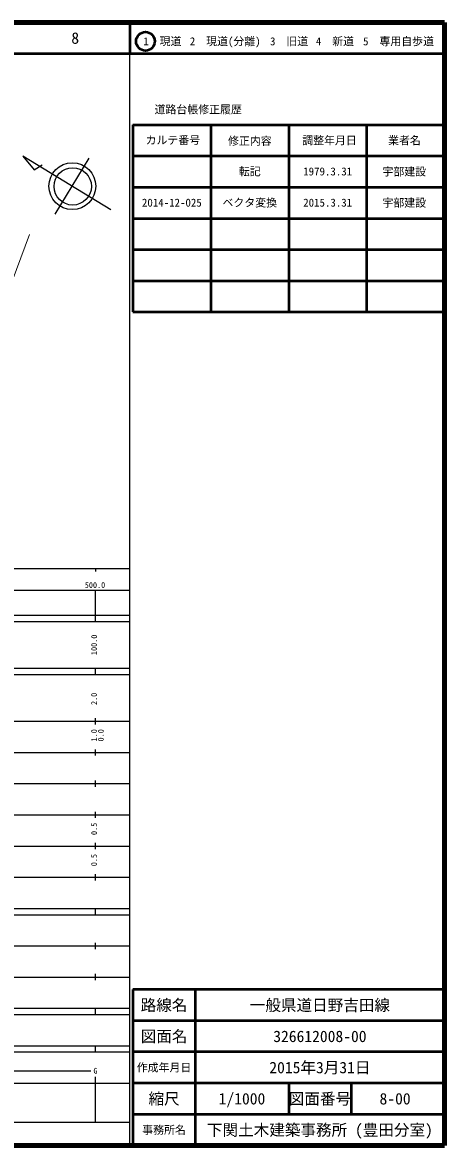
# Model space of a CAD drawing. Units: millimetres, scale not verified. Extents: x -235827 to 862164, y -448458 to 1024686.
# Drawn here: x 544562 to 680000, y 20000 to 380000 of the extents above; entities that cross this region are included whole.
import ezdxf
from ezdxf.enums import TextEntityAlignment as Align

# ---------------------------------------------------------------- set-up
doc = ezdxf.new("R2010")
doc.units = ezdxf.units.MM
doc.header["$LTSCALE"] = 1000
for name, color, linetype, lineweight in [('M-STR-HTXT', 7, 'Continuous', 13), ('M-TTL', 2, 'Continuous', 140), ('M-TTL-BAND', 7, 'Continuous', 25), ('M-TTL-FRAM', 2, 'Continuous', 50), ('M-TTL-LINE', 7, 'Continuous', 50)]:
    doc.layers.add(name, color=color, linetype=linetype, lineweight=lineweight)
doc.layers.add('M-TTL-TXT', color=7, linetype='Continuous')
doc.styles.add('ＭＳ ゴシック', font='')
doc.styles.get('ＭＳ ゴシック').set_extended_font_data('MS Gothic')

msp = doc.modelspace()

# ---------------------------------------------------------------- linework, layer by layer
at = {"layer": 'M-STR-HTXT', "lineweight": 25}
for p, q in [((572922, 319956), (544715, 337141)), ((544715, 337141), (548363, 332804)), ((555076, 318533), (566002, 336467)), ((548363, 332804), (550908, 334393))]:
    msp.add_line(p, q, dxfattribs=at)
at = {"layer": 'M-STR-HTXT'}
msp.add_line((526114, 256714), (546877, 312061), dxfattribs=at)
at = {"layer": 'M-STR-HTXT', "lineweight": 25}
for centre, radius in [((560561, 327536), 7500), ((560691, 327446), 6000)]:
    msp.add_circle(centre, radius, dxfattribs=at)
at = {"layer": 'M-TTL'}
for p, q in [((680000, 380000), (40000, 380000)), ((680000, 20000), (680000, 380000)), ((40000, 20000), (680000, 20000))]:
    msp.add_line(p, q, dxfattribs=at)
at = {"layer": 'M-TTL-BAND'}
for p, q in [((579000, 20000), (579000, 370000)), ((40000, 205000), (579000, 205000)), ((568000, 205000), (568000, 204000)), ((68000, 198000), (579000, 198000)), ((568000, 188000), (568000, 198000)), ((40000, 190000), (579000, 190000)), ((40000, 188000), (579000, 188000)), ((40000, 173000), (579000, 173000)), ((568000, 171000), (568000, 173000)), ((40000, 171000), (579000, 171000)), ((40000, 156000), (579000, 156000)), ((568000, 155000), (568000, 157000)), ((46000, 146000), (579000, 146000)), ((568000, 145000), (568000, 147000)), ((568000, 135000), (568000, 137000)), ((52000, 136000), (579000, 136000)), ((46000, 126000), (579000, 126000)), ((568000, 125000), (568000, 127000)), ((52000, 116000), (579000, 116000)), ((568000, 115000), (568000, 117000)), ((46000, 106000), (579000, 106000)), ((568000, 105000), (568000, 107000)), ((40000, 96000), (579000, 96000)), ((40000, 94000), (579000, 94000)), ((568000, 94000), (568000, 96000)), ((49000, 84000), (579000, 84000)), ((568000, 83000), (568000, 85000)), ((40000, 74000), (579000, 74000)), ((568000, 73000), (568000, 75000)), ((40000, 64000), (579000, 64000)), ((40000, 62000), (579000, 62000)), ((568000, 62000), (568000, 64000)), ((40000, 52000), (579000, 52000)), ((568000, 50000), (568000, 52000)), ((40000, 50000), (579000, 50000)), ((69500, 44000), (566500, 44000)), ((40000, 40000), (579000, 40000)), ((568000, 27500), (568000, 42000)), ((68000, 27500), (579000, 27500))]:
    msp.add_line(p, q, dxfattribs=at)
at = {"layer": 'M-TTL-FRAM'}
for p, q in [((580000, 347197), (580000, 287197)), ((580000, 347197), (680000, 347197)), ((580000, 287197), (680000, 287197)), ((680000, 70000), (580000, 70000)), ((580000, 70000), (580000, 20000))]:
    msp.add_line(p, q, dxfattribs=at)
at = {"layer": 'M-TTL-LINE'}
for p, q in [((579000, 380000), (579000, 370000)), ((40000, 370000), (680000, 370000)), ((605000, 347197), (605000, 287197)), ((630000, 347197), (630000, 287197)), ((655000, 347197), (655000, 287197)), ((580000, 337197), (680000, 337197)), ((580000, 327197), (680000, 327197)), ((580000, 317197), (680000, 317197)), ((580000, 307197), (680000, 307197)), ((580000, 297197), (680000, 297197)), ((600000, 70000), (600000, 20000)), ((680000, 60000), (580000, 60000)), ((680000, 50000), (580000, 50000)), ((680000, 40000), (580000, 40000)), ((630000, 40000), (630000, 30000)), ((650000, 40000), (650000, 30000)), ((680000, 30000), (580000, 30000))]:
    msp.add_line(p, q, dxfattribs=at)
msp.add_circle((584031, 373958), 3000, dxfattribs=at)

# ---------------------------------------------------------------- texts
at = {"layer": 'M-TTL-BAND', "style": 'ＭＳ ゴシック'}
for s, p in [('500.0', (567844, 198195)), ('G', (568000, 42500))]:
    msp.add_text(s, height=1833, dxfattribs=at).set_placement(p, align=Align.BOTTOM_CENTER)
for s, p in [('100.0', (569000, 180500)), ('2.0', (569000, 163174)), ('1.0', (569000, 151500)), ('0.0', (571186, 151500)), ('0.5', (569000, 121500)), ('0.5', (569000, 111500))]:
    msp.add_text(s, height=1833, rotation=90, dxfattribs=at).set_placement(p, align=Align.BOTTOM_CENTER)
at = {"layer": 'M-TTL-TXT', "style": 'ＭＳ ゴシック'}
for s, height, p in [('8', 3666, (561497, 375000)), ('1\u3000現道', 2566, (589448, 373958)), ('2\u3000現道(分離)', 2566, (609619, 373958)), ('3\u3000旧道', 2566, (630121, 373958)), ('4\u3000新道', 2566, (644824, 373958)), ('5\u3000専用自歩道', 2566, (665228, 373958)), ('道路台帳修正履歴', 2566, (600968, 352113)), ('カルテ番号', 2566, (592839, 342277)), ('修正内容', 2566, (617509, 342023)), ('調整年月日', 2566, (643089, 342197)), ('業者名', 2566, (667134, 342197)), ('転記', 2566, (617500, 332245)), ('1979.3.31', 2566, (642500, 332245)), ('宇部建設', 2566, (667077, 332189)), ('2014-12-025', 2566, (592500, 322245)), ('ベクタ変換', 2566, (617500, 322245)), ('2015.3.31', 2566, (642500, 322245)), ('宇部建設', 2566, (667077, 322189)), ('路線名', 3666, (590000, 65000)), ('路線名', 3666, (590000, 65000)), ('一般県道日野吉田線', 3666, (640000, 65000)), ('図面名', 3666, (590000, 55000)), ('図面名', 3666, (590000, 55000)), ('326612008-00', 3666, (640000, 55000)), ('2015年3月31日', 3666, (640000, 45000)), ('作成年月日', 2566, (590000, 45000)), ('作成年月日', 2566, (590000, 45000)), ('縮尺', 3666, (590000, 35000)), ('縮尺', 3666, (590000, 35000)), ('1/1000', 3666, (615000, 35000)), ('図面番号', 3666, (640000, 35000)), ('図面番号', 3666, (640000, 35000)), ('8-00', 3666, (664125, 35000)), ('事務所名', 2566, (590000, 25000)), ('事務所名', 2566, (590000, 25000)), ('下関土木建築事務所 (豊田分室)', 3666, (640000, 25000))]:
    msp.add_text(s, height=height, dxfattribs=at).set_placement(p, align=Align.MIDDLE_CENTER)

doc.saveas('drawing.dxf')
